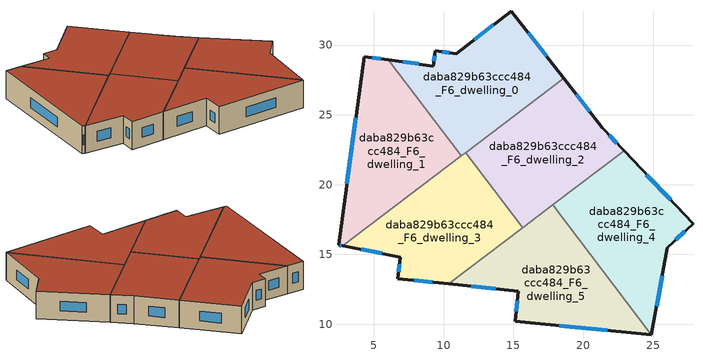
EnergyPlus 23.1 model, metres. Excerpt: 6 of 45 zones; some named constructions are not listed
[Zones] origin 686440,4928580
daba829b63ccc484_F6_dwelling_0
 floor to daba829b63ccc484_F5_dwelling_0 (EU_floor_Construction): 14.84,32.44 18.6,27.62 11.26,22.05 6.04,28.94 9.25,28.5 9.4,29.58 10.9,29.38 z18
 wall outside (EU_wall_Construction): 18.6,27.62 14.84,32.44 10.9,29.38 9.4,29.58 9.25,28.5 6.04,28.94 z18:21
 wall to daba829b63ccc484_F6_dwelling_1 (EU_wall_Construction): 6.04,28.94 11.26,22.05 z18:21
 wall to daba829b63ccc484_F6_dwelling_2 (EU_wall_Construction): 11.58,22.29 18.6,27.62 z18:21
 wall to daba829b63ccc484_F6_dwelling_3 (EU_wall_Construction): 11.26,22.05 11.58,22.29 z18:21
 window (EU_Window_Construction): 17.38,29.18 16.07,30.87 / 8.21,28.64 7.08,28.8 / 9.36,29.23 9.3,28.85 / 10.42,29.44 9.89,29.51 / 13.56,31.44 12.19,30.37 z18.98:20.02
 roof outside (EU_roof_Construction): 18.6,27.62 14.84,32.44 10.9,29.38 9.4,29.58 9.25,28.5 6.04,28.94 11.26,22.05 z21
daba829b63ccc484_F6_dwelling_1
 floor to daba829b63ccc484_F5_dwelling_1 (EU_floor_Construction): 6.04,28.94 11.26,22.05 2.77,15.62 2.46,15.68 4.31,29.18 z18
 wall outside (EU_wall_Construction): 6.04,28.94 4.31,29.18 2.46,15.68 2.77,15.62 z18:21
 wall to daba829b63ccc484_F6_dwelling_3 (EU_wall_Construction): 2.77,15.62 11.26,22.05 z18:21
 window (EU_Window_Construction): 5.48,29.02 4.87,29.1 / 2.56,15.66 2.67,15.64 / 3.71,24.79 3.07,20.07 z18.98:20.02
 roof outside (EU_roof_Construction): 11.26,22.05 6.04,28.94 4.31,29.18 2.46,15.68 2.77,15.62 z21
daba829b63ccc484_F6_dwelling_2
 floor to daba829b63ccc484_F5_dwelling_2 (EU_floor_Construction): 21.34,24.09 22.93,22.42 15.66,16.91 11.58,22.29 18.6,27.62 z18
 wall outside (EU_wall_Construction): 22.93,22.42 21.34,24.09 18.6,27.62 z18:21
 wall to daba829b63ccc484_F6_dwelling_3 (EU_wall_Construction): 11.58,22.29 15.66,16.91 z18:21
 wall to daba829b63ccc484_F6_dwelling_4 (EU_wall_Construction): 17.83,18.55 22.93,22.42 z18:21
 wall to daba829b63ccc484_F6_dwelling_5 (EU_wall_Construction): 15.66,16.91 17.83,18.55 z18:21
 window (EU_Window_Construction): 20.45,25.24 19.49,26.47 / 22.41,22.96 21.86,23.55 z18.98:20.02
 roof outside (EU_roof_Construction): 22.93,22.42 21.34,24.09 18.6,27.62 11.58,22.29 15.66,16.91 z21
daba829b63ccc484_F6_dwelling_3
 floor to daba829b63ccc484_F5_dwelling_3 (EU_floor_Construction): 11.58,22.29 15.66,16.91 10.35,12.89 6.72,13.26 6.88,14.81 2.77,15.62 z18
 wall outside (EU_wall_Construction): 2.77,15.62 6.88,14.81 6.72,13.26 10.35,12.89 z18:21
 wall to daba829b63ccc484_F6_dwelling_5 (EU_wall_Construction): 10.35,12.89 15.66,16.91 z18:21
 window (EU_Window_Construction): 4.11,15.36 5.55,15.07 / 7.9,13.14 9.17,13.01 / 6.83,14.31 6.78,13.76 z18.98:20.02
 roof outside (EU_roof_Construction): 15.66,16.91 11.58,22.29 2.77,15.62 6.88,14.81 6.72,13.26 10.35,12.89 z21
daba829b63ccc484_F6_dwelling_4
 floor to daba829b63ccc484_F5_dwelling_4 (EU_floor_Construction): 22.93,22.42 27.86,17.21 26.03,15.48 24.88,9.25 17.83,18.55 z18
 wall outside (EU_wall_Construction): 24.88,9.25 26.03,15.48 27.86,17.21 22.93,22.42 z18:21
 wall to daba829b63ccc484_F6_dwelling_5 (EU_wall_Construction): 17.83,18.55 24.88,9.25 z18:21
 window (EU_Window_Construction): 26.26,18.9 24.53,20.73 / 26.63,16.04 27.27,16.65 / 25.25,11.28 25.66,13.45 z18.98:20.02
 roof outside (EU_roof_Construction): 24.88,9.25 26.03,15.48 27.86,17.21 22.93,22.42 17.83,18.55 z21
daba829b63ccc484_F6_dwelling_5
 floor to daba829b63ccc484_F5_dwelling_5 (EU_floor_Construction): 17.83,18.55 24.88,9.25 24.87,9.23 15.12,10.23 15.34,12.38 10.35,12.89 z18
 wall outside (EU_wall_Construction): 10.35,12.89 15.34,12.38 15.12,10.23 24.87,9.23 24.88,9.25 z18:21
 window (EU_Window_Construction): 11.98,12.72 13.72,12.55 / 18.29,9.9 21.7,9.56 / 15.27,11.68 15.2,10.93 z18.98:20.02
 roof outside (EU_roof_Construction): 24.87,9.23 24.88,9.25 17.83,18.55 10.35,12.89 15.34,12.38 15.12,10.23 z21
[SCHEDULE:FILE] Column Number=1; Rows to Skip at Top=0; Number of Hours of Data=8760; Column Separator=Comma; Interpolate to Timestep=No; Minutes per Item=60; Adjust Schedule for Daylight Savings=Yes
Name | File
EU_Step8_GainSchedule_daba829b63ccc484_F3_dwelling_0_f000 | ../../schedules/daba829b63ccc484/daba829b63ccc484_F3_dwelling_0_f000_gain.csv
EU_Step8_GainSchedule_daba829b63ccc484_F3_dwelling_1_f000 | ../../schedules/daba829b63ccc484/daba829b63ccc484_F3_dwelling_1_f000_gain.csv
EU_Step8_GainSchedule_daba829b63ccc484_F3_dwelling_2_f000 | ../../schedules/daba829b63ccc484/daba829b63ccc484_F3_dwelling_2_f000_gain.csv
EU_Step8_GainSchedule_daba829b63ccc484_F3_dwelling_3_f000 | ../../schedules/daba829b63ccc484/daba829b63ccc484_F3_dwelling_3_f000_gain.csv
EU_Step8_GainSchedule_daba829b63ccc484_F3_dwelling_4_f000 | ../../schedules/daba829b63ccc484/daba829b63ccc484_F3_dwelling_4_f000_gain.csv
EU_Step8_GainSchedule_daba829b63ccc484_F3_dwelling_5_f000 | ../../schedules/daba829b63ccc484/daba829b63ccc484_F3_dwelling_5_f000_gain.csv
EU_Step8_GainSchedule_daba829b63ccc484_F4_dwelling_0_f000 | ../../schedules/daba829b63ccc484/daba829b63ccc484_F4_dwelling_0_f000_gain.csv
EU_Step8_GainSchedule_daba829b63ccc484_F4_dwelling_1_f000 | ../../schedules/daba829b63ccc484/daba829b63ccc484_F4_dwelling_1_f000_gain.csv
EU_Step8_GainSchedule_daba829b63ccc484_F4_dwelling_2_f000 | ../../schedules/daba829b63ccc484/daba829b63ccc484_F4_dwelling_2_f000_gain.csv
EU_Step8_GainSchedule_daba829b63ccc484_F4_dwelling_3_f000 | ../../schedules/daba829b63ccc484/daba829b63ccc484_F4_dwelling_3_f000_gain.csv
EU_Step8_GainSchedule_daba829b63ccc484_F4_dwelling_4_f000 | ../../schedules/daba829b63ccc484/daba829b63ccc484_F4_dwelling_4_f000_gain.csv
EU_Step8_GainSchedule_daba829b63ccc484_F4_dwelling_5_f000 | ../../schedules/daba829b63ccc484/daba829b63ccc484_F4_dwelling_5_f000_gain.csv
